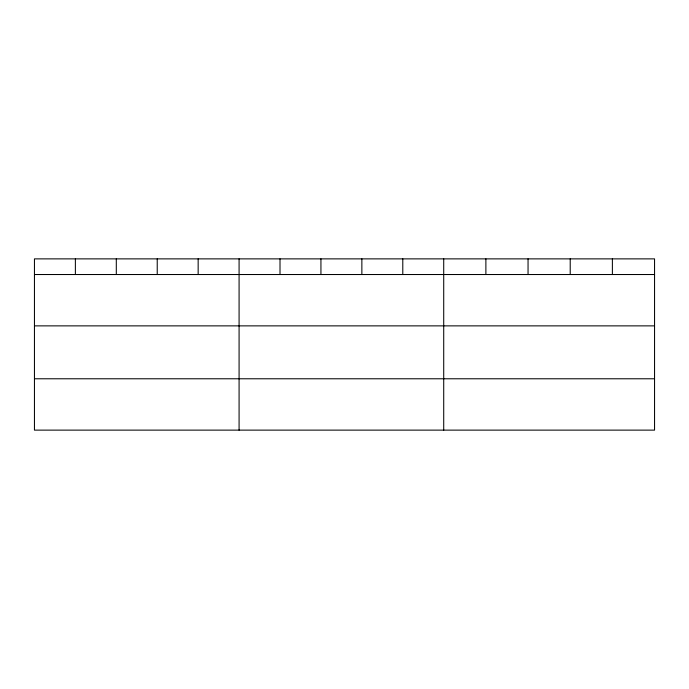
<?xml version="1.0" encoding="UTF-8"?>
<svg xmlns="http://www.w3.org/2000/svg" width="689" height="689" viewBox="0 0 689 689"><rect width="100%" height="100%" fill="white"/><g stroke="black" fill="none" stroke-linecap="round" stroke-linejoin="round"><path stroke-width="1.03" d="M654.55 274.523L654.55 430.125L34.45 430.125L34.45 258.875L654.55 258.875L654.55 274.523L34.45 274.523M34.45 325.871L654.55 325.871M34.45 378.778L654.55 378.778M612.383 258.875L612.383 274.523M570.216 258.875L570.216 274.523M528.05 258.875L528.05 274.523M485.883 258.875L485.883 274.523M443.716 258.875L443.716 430.125M402.789 258.875L402.789 274.523M361.863 258.875L361.863 274.523M320.936 258.875L320.936 274.523M280.01 258.875L280.01 274.523M239.083 258.875L239.083 430.125M198.156 258.875L198.156 274.523M157.23 258.875L157.23 274.523M116.303 258.875L116.303 274.523M75.377 258.875L75.377 274.523"/></g></svg>
